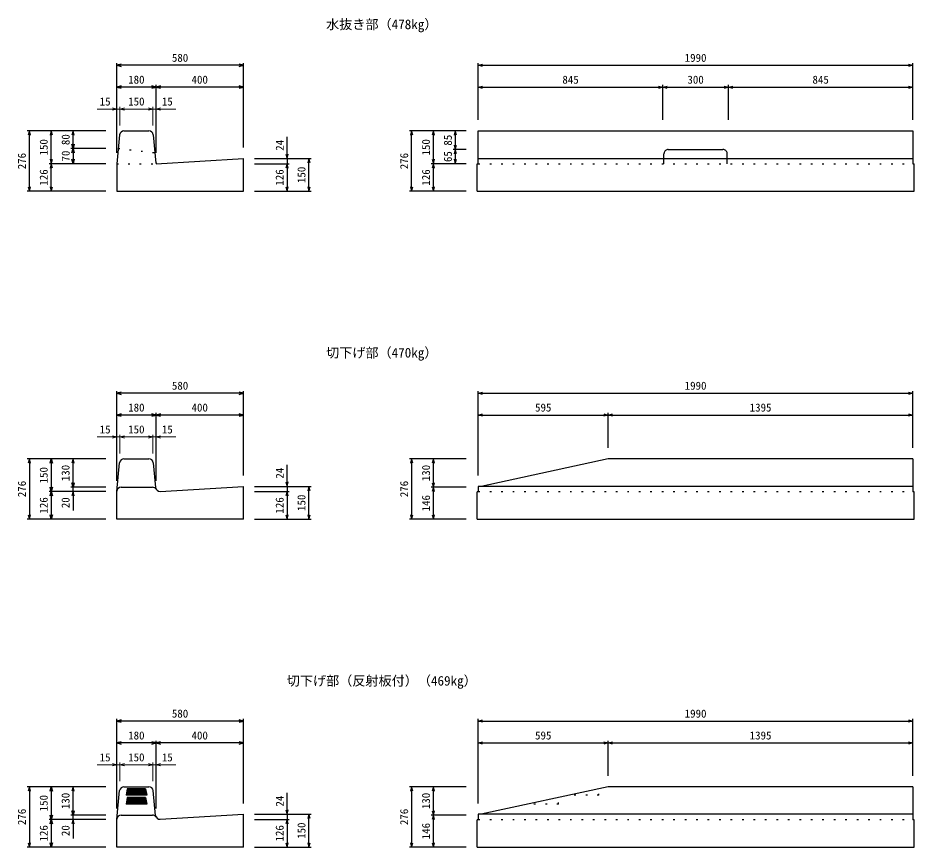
# Model space of a CAD drawing. Units: millimetres, scale not verified. Extents: x -12600 to 12600, y -8910 to 8910.
# Drawn here: x 780 to 4882, y -4151 to -358 of the extents above; entities that cross this region are included whole.
import ezdxf
from ezdxf.enums import TextEntityAlignment as Align

# ---------------------------------------------------------------- set-up
doc = ezdxf.new("R2010")
doc.units = ezdxf.units.MM
doc.header["$LTSCALE"] = 30
doc.linetypes.add('DOTTED', pattern=[1.75, 0.25, -1.5])
for name, color, linetype, lineweight in [('0-0_DIM', 7, 'Continuous', 25), ('0-2_HATCH', 6, 'Continuous', 25), ('0-5_OUTLINE', 3, 'Continuous', 25), ('0-6_OUTLINE2', 4, 'DOTTED', 25), ('0-7_TXT', 7, 'Continuous', 25)]:
    doc.layers.add(name, color=color, linetype=linetype, lineweight=lineweight)
doc.styles.add('ＭＳ ゴシック', font='')
doc.styles.get('ＭＳ ゴシック').set_extended_font_data('MS Gothic')

msp = doc.modelspace()

# ---------------------------------------------------------------- linework, layer by layer
at = {"layer": '0-0_DIM'}
for p, q in [((1231.89, -975.22), (1231.89, -565.03)), ((1811.89, -951.23), (1811.89, -565.03)), ((2886.89, -825.22), (2886.89, -565.22)), ((4876.89, -825.22), (4876.89, -565.22)), ((1811.89, -575.03), (1231.89, -575.03)), ((2886.89, -575.22), (4876.89, -575.22)), ((1411.89, -675.03), (1231.89, -675.03)), ((1411.89, -975.22), (1411.89, -665.03)), ((1811.89, -675.03), (1411.89, -675.03)), ((2886.89, -675.22), (3731.89, -675.22)), ((3731.89, -825.22), (3731.89, -665.22)), ((3731.89, -675.22), (4031.89, -675.22)), ((4031.89, -825.22), (4031.89, -665.22)), ((4031.89, -675.22), (4876.89, -675.22)), ((1181.89, -875.22), (821.89, -875.22)), ((831.89, -1151.22), (831.89, -875.22)), ((931.89, -1025.22), (931.89, -875.22)), ((1032.27, -955.22), (1032.27, -875.22)), ((2831.89, -875.22), (2571.89, -875.22)), ((2581.89, -1151.22), (2581.89, -875.22)), ((2681.89, -1025.22), (2681.89, -875.22)), ((2781.89, -875.22), (2781.89, -960.22)), ((2011.89, -1001.23), (2011.89, -902.94)), ((1181.89, -955.22), (1022.27, -955.22)), ((1032.27, -955.22), (1032.27, -1025.22)), ((2831.89, -960.22), (2771.89, -960.22)), ((2781.89, -960.22), (2781.89, -1025.22)), ((1181.89, -1025.22), (921.89, -1025.22)), ((931.89, -1151.22), (931.89, -1025.22)), ((1861.89, -1001.23), (2121.89, -1001.23)), ((1861.89, -1025.22), (2021.89, -1025.22)), ((2011.89, -1001.23), (2011.89, -1025.22)), ((2011.89, -1025.22), (2011.89, -1151.22)), ((2111.89, -1151.22), (2111.89, -1001.23)), ((2831.89, -1025.22), (2671.89, -1025.22)), ((2681.89, -1151.22), (2681.89, -1025.22)), ((1181.89, -1151.22), (821.89, -1151.22)), ((1861.89, -1151.22), (2121.89, -1151.22)), ((2831.89, -1151.22), (2571.89, -1151.22)), ((1231.89, -2475.22), (1231.89, -2065.03)), ((1811.89, -2075.03), (1231.89, -2075.03)), ((1811.89, -2451.23), (1811.89, -2065.03)), ((2886.89, -2451.22), (2886.89, -2065.03)), ((2886.89, -2075.03), (4876.89, -2075.03)), ((4876.89, -2325.22), (4876.89, -2065.03)), ((1411.89, -2475.22), (1411.89, -2165.03)), ((3481.89, -2325.22), (3481.89, -2165.03)), ((1411.89, -2175.03), (1231.89, -2175.03)), ((1811.89, -2175.03), (1411.89, -2175.03)), ((2886.89, -2175.03), (3481.89, -2175.03)), ((3481.89, -2175.03), (4876.89, -2175.03)), ((1181.89, -2375.22), (821.89, -2375.22)), ((831.89, -2375.22), (831.89, -2651.22)), ((931.89, -2375.22), (931.89, -2525.22)), ((2831.89, -2375.22), (2571.89, -2375.22)), ((2581.89, -2375.22), (2581.89, -2651.22)), ((2681.89, -2505.22), (2681.89, -2375.22)), ((2011.89, -2501.23), (2011.89, -2402.94)), ((1861.89, -2501.23), (2121.89, -2501.23)), ((2011.89, -2501.23), (2011.89, -2525.22)), ((2111.89, -2651.22), (2111.89, -2501.23)), ((1181.89, -2525.22), (921.89, -2525.22)), ((931.89, -2525.22), (931.89, -2651.22)), ((1181.89, -2505.22), (1021.89, -2505.22)), ((1031.89, -2525.22), (1031.89, -2611.43)), ((1861.89, -2525.22), (2021.89, -2525.22)), ((2011.89, -2525.22), (2011.89, -2651.22)), ((2831.89, -2505.22), (2671.89, -2505.22)), ((2681.89, -2651.22), (2681.89, -2505.22)), ((1181.89, -2651.22), (821.89, -2651.22)), ((1861.89, -2651.22), (2121.89, -2651.22)), ((2831.89, -2651.22), (2571.89, -2651.22)), ((1231.89, -3975.22), (1231.89, -3565.03)), ((1811.89, -3951.23), (1811.89, -3565.03)), ((2886.89, -3951.22), (2886.89, -3565.03)), ((4876.89, -3825.22), (4876.89, -3565.03)), ((1811.89, -3575.03), (1231.89, -3575.03)), ((2886.89, -3575.03), (4876.89, -3575.03)), ((1411.89, -3675.03), (1231.89, -3675.03)), ((1411.89, -3975.22), (1411.89, -3665.03)), ((1811.89, -3675.03), (1411.89, -3675.03)), ((2886.89, -3675.03), (3481.89, -3675.03)), ((3481.89, -3825.22), (3481.89, -3665.03)), ((3481.89, -3675.03), (4876.89, -3675.03)), ((1181.89, -3875.22), (821.89, -3875.22)), ((831.89, -3875.22), (831.89, -4151.22)), ((931.89, -3875.22), (931.89, -4025.22)), ((1031.89, -4005.22), (1031.89, -3875.22)), ((2831.89, -3875.22), (2571.89, -3875.22)), ((2581.89, -3875.22), (2581.89, -4151.22)), ((2681.89, -4005.22), (2681.89, -3875.22)), ((2011.89, -4001.23), (2011.89, -3902.94)), ((1181.89, -4005.22), (1021.89, -4005.22)), ((1031.89, -4025.22), (1031.89, -4005.22)), ((1861.89, -4001.23), (2121.89, -4001.23)), ((2011.89, -4001.23), (2011.89, -4025.22)), ((2111.89, -4151.22), (2111.89, -4001.23)), ((2831.89, -4005.22), (2671.89, -4005.22)), ((2681.89, -4151.22), (2681.89, -4005.22)), ((1181.89, -4025.22), (921.89, -4025.22)), ((931.89, -4025.22), (931.89, -4151.22)), ((1031.89, -4025.22), (1031.89, -4111.43)), ((1861.89, -4025.22), (2021.89, -4025.22)), ((2011.89, -4025.22), (2011.89, -4151.22)), ((1181.89, -4151.22), (821.89, -4151.22)), ((1861.89, -4151.22), (2121.89, -4151.22)), ((2831.89, -4151.22), (2571.89, -4151.22))]:
    msp.add_line(p, q, dxfattribs=at)
at = {"layer": '0-0_DIM', "lineweight": 13}
for p, q in [((1231.89, -775.03), (1141.89, -775.03)), ((1246.89, -775.03), (1231.89, -775.03)), ((1246.89, -850.22), (1246.89, -765.03)), ((1246.89, -775.03), (1396.89, -775.03)), ((1396.89, -850.22), (1396.89, -765.03)), ((1411.89, -775.03), (1396.89, -775.03)), ((1411.89, -775.03), (1501.89, -775.03)), ((1231.89, -2275.03), (1141.89, -2275.03)), ((1246.89, -2275.03), (1231.89, -2275.03)), ((1246.89, -2350.22), (1246.89, -2265.03)), ((1246.89, -2275.03), (1396.89, -2275.03)), ((1396.89, -2350.22), (1396.89, -2265.03)), ((1411.89, -2275.03), (1396.89, -2275.03)), ((1411.89, -2275.03), (1501.89, -2275.03)), ((1246.89, -3850.22), (1246.89, -3765.03)), ((1396.89, -3850.22), (1396.89, -3765.03)), ((1231.89, -3775.03), (1141.89, -3775.03)), ((1246.89, -3775.03), (1231.89, -3775.03)), ((1246.89, -3775.03), (1396.89, -3775.03)), ((1411.89, -3775.03), (1396.89, -3775.03)), ((1411.89, -3775.03), (1501.89, -3775.03))]:
    msp.add_line(p, q, dxfattribs=at)
at = {"layer": '0-0_DIM'}
for points in [[(1251.89, -569.67), (1231.89, -575.03), (1251.89, -580.39)], [(1791.89, -580.39), (1811.89, -575.03), (1791.89, -569.67)], [(2906.89, -580.58), (2886.89, -575.22), (2906.89, -569.87)], [(4856.89, -569.87), (4876.89, -575.22), (4856.89, -580.58)], [(1251.89, -669.67), (1231.89, -675.03), (1251.89, -680.39)], [(1391.89, -680.39), (1411.89, -675.03), (1391.89, -669.67)], [(1431.89, -669.67), (1411.89, -675.03), (1431.89, -680.39)], [(1791.89, -680.39), (1811.89, -675.03), (1791.89, -669.67)], [(2906.89, -680.58), (2886.89, -675.22), (2906.89, -669.87)], [(3711.89, -669.87), (3731.89, -675.22), (3711.89, -680.58)], [(3751.89, -680.58), (3731.89, -675.22), (3751.89, -669.87)], [(4011.89, -669.87), (4031.89, -675.22), (4011.89, -680.58)], [(4051.89, -680.58), (4031.89, -675.22), (4051.89, -669.87)], [(4856.89, -669.87), (4876.89, -675.22), (4856.89, -680.58)], [(837.25, -895.22), (831.89, -875.22), (826.53, -895.22)], [(937.25, -895.22), (931.89, -875.22), (926.53, -895.22)], [(1037.63, -895.22), (1032.27, -875.22), (1026.91, -895.22)], [(2587.25, -895.22), (2581.89, -875.22), (2576.53, -895.22)], [(2687.25, -895.22), (2681.89, -875.22), (2676.53, -895.22)], [(2787.25, -895.22), (2781.89, -875.22), (2776.53, -895.22)], [(1037.63, -935.22), (1032.27, -955.22), (1026.91, -935.22)], [(2776.53, -940.22), (2781.89, -960.22), (2787.25, -940.22)], [(1026.91, -975.22), (1032.27, -955.22), (1037.63, -975.22)], [(2006.53, -981.23), (2011.89, -1001.23), (2017.25, -981.23)], [(2787.25, -980.22), (2781.89, -960.22), (2776.53, -980.22)], [(926.53, -1005.22), (931.89, -1025.22), (937.25, -1005.22)], [(937.25, -1045.22), (931.89, -1025.22), (926.53, -1045.22)], [(1037.63, -1005.22), (1032.27, -1025.22), (1026.91, -1005.22)], [(2017.25, -1045.22), (2011.89, -1025.22), (2006.53, -1045.22)], [(2117.25, -1021.23), (2111.89, -1001.23), (2106.53, -1021.23)], [(2676.53, -1005.22), (2681.89, -1025.22), (2687.25, -1005.22)], [(2687.25, -1045.22), (2681.89, -1025.22), (2676.53, -1045.22)], [(2776.53, -1005.22), (2781.89, -1025.22), (2787.25, -1005.22)], [(826.53, -1131.22), (831.89, -1151.22), (837.25, -1131.22)], [(926.53, -1131.22), (931.89, -1151.22), (937.25, -1131.22)], [(2006.53, -1131.22), (2011.89, -1151.22), (2017.25, -1131.22)], [(2106.53, -1131.22), (2111.89, -1151.22), (2117.25, -1131.22)], [(2576.53, -1131.22), (2581.89, -1151.22), (2587.25, -1131.22)], [(2676.53, -1131.22), (2681.89, -1151.22), (2687.25, -1131.22)], [(1251.89, -2069.67), (1231.89, -2075.03), (1251.89, -2080.39)], [(1791.89, -2080.39), (1811.89, -2075.03), (1791.89, -2069.67)], [(2906.89, -2080.39), (2886.89, -2075.03), (2906.89, -2069.67)], [(4856.89, -2069.67), (4876.89, -2075.03), (4856.89, -2080.39)], [(1251.89, -2169.67), (1231.89, -2175.03), (1251.89, -2180.39)], [(1391.89, -2180.39), (1411.89, -2175.03), (1391.89, -2169.67)], [(1431.89, -2169.67), (1411.89, -2175.03), (1431.89, -2180.39)], [(1791.89, -2180.39), (1811.89, -2175.03), (1791.89, -2169.67)], [(2906.89, -2180.39), (2886.89, -2175.03), (2906.89, -2169.67)], [(3461.89, -2169.67), (3481.89, -2175.03), (3461.89, -2180.39)], [(3501.89, -2180.39), (3481.89, -2175.03), (3501.89, -2169.67)], [(4856.89, -2169.67), (4876.89, -2175.03), (4856.89, -2180.39)], [(837.25, -2395.22), (831.89, -2375.22), (826.53, -2395.22)], [(926.53, -2395.22), (931.89, -2375.22), (937.25, -2395.22)], [(1037.25, -2395.22), (1031.89, -2375.22), (1026.53, -2395.22)], [(1031.89, -2525.22), (1031.89, -2505.22), (1031.89, -2375.22)], [(2587.25, -2395.22), (2581.89, -2375.22), (2576.53, -2395.22)], [(2687.25, -2395.22), (2681.89, -2375.22), (2676.53, -2395.22)], [(1037.25, -2485.22), (1031.89, -2505.22), (1026.53, -2485.22)], [(2006.53, -2481.23), (2011.89, -2501.23), (2017.25, -2481.23)], [(2117.25, -2521.23), (2111.89, -2501.23), (2106.53, -2521.23)], [(2676.53, -2485.22), (2681.89, -2505.22), (2687.25, -2485.22)], [(937.25, -2505.22), (931.89, -2525.22), (926.53, -2505.22)], [(926.53, -2545.22), (931.89, -2525.22), (937.25, -2545.22)], [(1037.25, -2545.22), (1031.89, -2525.22), (1026.53, -2545.22)], [(2017.25, -2545.22), (2011.89, -2525.22), (2006.53, -2545.22)], [(2687.25, -2525.22), (2681.89, -2505.22), (2676.53, -2525.22)], [(826.53, -2631.22), (831.89, -2651.22), (837.25, -2631.22)], [(937.25, -2631.22), (931.89, -2651.22), (926.53, -2631.22)], [(2006.53, -2631.22), (2011.89, -2651.22), (2017.25, -2631.22)], [(2106.53, -2631.22), (2111.89, -2651.22), (2117.25, -2631.22)], [(2576.53, -2631.22), (2581.89, -2651.22), (2587.25, -2631.22)], [(2676.53, -2631.22), (2681.89, -2651.22), (2687.25, -2631.22)], [(1251.89, -3569.67), (1231.89, -3575.03), (1251.89, -3580.39)], [(1791.89, -3580.39), (1811.89, -3575.03), (1791.89, -3569.67)], [(2906.89, -3580.39), (2886.89, -3575.03), (2906.89, -3569.67)], [(4856.89, -3569.67), (4876.89, -3575.03), (4856.89, -3580.39)], [(1251.89, -3669.67), (1231.89, -3675.03), (1251.89, -3680.39)], [(1391.89, -3680.39), (1411.89, -3675.03), (1391.89, -3669.67)], [(1431.89, -3669.67), (1411.89, -3675.03), (1431.89, -3680.39)], [(1791.89, -3680.39), (1811.89, -3675.03), (1791.89, -3669.67)], [(2906.89, -3680.39), (2886.89, -3675.03), (2906.89, -3669.67)], [(3461.89, -3669.67), (3481.89, -3675.03), (3461.89, -3680.39)], [(3501.89, -3680.39), (3481.89, -3675.03), (3501.89, -3669.67)], [(4856.89, -3669.67), (4876.89, -3675.03), (4856.89, -3680.39)], [(837.25, -3895.22), (831.89, -3875.22), (826.53, -3895.22)], [(926.53, -3895.22), (931.89, -3875.22), (937.25, -3895.22)], [(1037.25, -3895.22), (1031.89, -3875.22), (1026.53, -3895.22)], [(2587.25, -3895.22), (2581.89, -3875.22), (2576.53, -3895.22)], [(2687.25, -3895.22), (2681.89, -3875.22), (2676.53, -3895.22)], [(937.25, -4005.22), (931.89, -4025.22), (926.53, -4005.22)], [(1037.25, -3985.22), (1031.89, -4005.22), (1026.53, -3985.22)], [(2006.53, -3981.23), (2011.89, -4001.23), (2017.25, -3981.23)], [(2117.25, -4021.23), (2111.89, -4001.23), (2106.53, -4021.23)], [(2676.53, -3985.22), (2681.89, -4005.22), (2687.25, -3985.22)], [(2687.25, -4025.22), (2681.89, -4005.22), (2676.53, -4025.22)], [(926.53, -4045.22), (931.89, -4025.22), (937.25, -4045.22)], [(1037.25, -4045.22), (1031.89, -4025.22), (1026.53, -4045.22)], [(2017.25, -4045.22), (2011.89, -4025.22), (2006.53, -4045.22)], [(826.53, -4131.22), (831.89, -4151.22), (837.25, -4131.22)], [(937.25, -4131.22), (931.89, -4151.22), (926.53, -4131.22)], [(2006.53, -4131.22), (2011.89, -4151.22), (2017.25, -4131.22)], [(2106.53, -4131.22), (2111.89, -4151.22), (2117.25, -4131.22)], [(2576.53, -4131.22), (2581.89, -4151.22), (2587.25, -4131.22)], [(2676.53, -4131.22), (2681.89, -4151.22), (2687.25, -4131.22)]]:
    msp.add_lwpolyline(points, dxfattribs=at)
at = {"layer": '0-0_DIM', "lineweight": 13}
for points in [[(1211.89, -780.39), (1231.89, -775.03), (1211.89, -769.67)], [(1266.89, -769.67), (1246.89, -775.03), (1266.89, -780.39)], [(1376.89, -780.39), (1396.89, -775.03), (1376.89, -769.67)], [(1431.89, -769.67), (1411.89, -775.03), (1431.89, -780.39)], [(1211.89, -2280.39), (1231.89, -2275.03), (1211.89, -2269.67)], [(1266.89, -2269.67), (1246.89, -2275.03), (1266.89, -2280.39)], [(1376.89, -2280.39), (1396.89, -2275.03), (1376.89, -2269.67)], [(1431.89, -2269.67), (1411.89, -2275.03), (1431.89, -2280.39)], [(1211.89, -3780.39), (1231.89, -3775.03), (1211.89, -3769.67)], [(1266.89, -3769.67), (1246.89, -3775.03), (1266.89, -3780.39)], [(1376.89, -3780.39), (1396.89, -3775.03), (1376.89, -3769.67)], [(1431.89, -3769.67), (1411.89, -3775.03), (1431.89, -3780.39)]]:
    msp.add_lwpolyline(points, dxfattribs=at)
at = {"layer": '0-2_HATCH'}
for p, q in [((1279.39, -3884.56), (1274.39, -3914.56)), ((1366.06, -3894.56), (1277.73, -3894.56)), ((1365.22, -3889.56), (1278.56, -3889.56)), ((1279.39, -3884.56), (1279.39, -3914.56)), ((1364.39, -3884.56), (1279.39, -3884.56)), ((1284.39, -3884.56), (1284.39, -3914.56)), ((1289.39, -3884.56), (1289.39, -3914.56)), ((1294.39, -3884.56), (1294.39, -3914.56)), ((1299.39, -3884.56), (1299.39, -3914.56)), ((1304.39, -3884.56), (1304.39, -3914.56)), ((1309.39, -3884.56), (1309.39, -3914.56)), ((1314.39, -3884.56), (1314.39, -3914.56)), ((1319.39, -3884.56), (1319.39, -3914.56)), ((1324.39, -3884.56), (1324.39, -3914.56)), ((1329.39, -3884.56), (1329.39, -3914.56)), ((1334.39, -3884.56), (1334.39, -3914.56)), ((1339.39, -3884.56), (1339.39, -3914.56)), ((1344.39, -3884.56), (1344.39, -3914.56)), ((1349.39, -3884.56), (1349.39, -3914.56)), ((1354.39, -3884.56), (1354.39, -3914.56)), ((1359.39, -3884.56), (1359.39, -3914.56)), ((1364.39, -3884.56), (1364.39, -3914.56)), ((1364.39, -3884.56), (1369.39, -3914.56)), ((1369.39, -3914.56), (1274.39, -3914.56)), ((1279.39, -3924.56), (1274.39, -3954.56)), ((1368.56, -3909.56), (1275.22, -3909.56)), ((1367.73, -3904.56), (1276.06, -3904.56)), ((1366.89, -3899.56), (1276.89, -3899.56)), ((1366.06, -3934.56), (1277.73, -3934.56)), ((1365.22, -3929.56), (1278.56, -3929.56)), ((1279.39, -3924.56), (1279.39, -3954.56)), ((1364.39, -3924.56), (1279.39, -3924.56)), ((1284.39, -3924.56), (1284.39, -3954.56)), ((1289.39, -3924.56), (1289.39, -3954.56)), ((1294.39, -3924.56), (1294.39, -3954.56)), ((1299.39, -3924.56), (1299.39, -3954.56)), ((1304.39, -3924.56), (1304.39, -3954.56)), ((1309.39, -3924.56), (1309.39, -3954.56)), ((1314.39, -3924.56), (1314.39, -3954.56)), ((1319.39, -3924.56), (1319.39, -3954.56)), ((1324.39, -3924.56), (1324.39, -3954.56)), ((1329.39, -3924.56), (1329.39, -3954.56)), ((1334.39, -3924.56), (1334.39, -3954.56)), ((1339.39, -3924.56), (1339.39, -3954.56)), ((1344.39, -3924.56), (1344.39, -3954.56)), ((1349.39, -3924.56), (1349.39, -3954.56)), ((1354.39, -3924.56), (1354.39, -3954.56)), ((1359.39, -3924.56), (1359.39, -3954.56)), ((1364.39, -3924.56), (1369.39, -3954.56)), ((1364.39, -3924.56), (1364.39, -3954.56)), ((1369.39, -3954.56), (1274.39, -3954.56)), ((1368.56, -3949.56), (1275.22, -3949.56)), ((1367.73, -3944.56), (1276.06, -3944.56)), ((1366.89, -3939.56), (1276.89, -3939.56))]:
    msp.add_line(p, q, dxfattribs=at)
at = {"layer": '0-5_OUTLINE'}
for p, q in [((1245.09, -893.23), (1231.89, -1025.22)), ((1264.99, -875.22), (1378.79, -875.22)), ((1398.69, -893.23), (1411.61, -1022.36)), ((2886.89, -875.22), (4876.89, -875.22)), ((2886.89, -1026.27), (2886.89, -875.22)), ((4876.89, -875.22), (4876.89, -1026.27)), ((3736.89, -1025.22), (3736.89, -980.22)), ((3756.89, -960.22), (4006.89, -960.22)), ((4026.89, -1025.22), (4026.89, -980.22)), ((1231.89, -1025.22), (1231.89, -1151.22)), ((1411.89, -1025.22), (1811.89, -1001.23)), ((1811.89, -1151.22), (1811.89, -1001.23)), ((2886.89, -1001.52), (4876.89, -1001.52)), ((4876.89, -1026.27), (4881.89, -1026.27)), ((4881.89, -1151.22), (4881.89, -1026.27)), ((1231.89, -1151.22), (1811.89, -1151.22)), ((2881.89, -1151.22), (4881.89, -1151.22)), ((1264.99, -2375.22), (1378.79, -2375.22)), ((3481.89, -2375.22), (2900.35, -2501.22)), ((4876.89, -2375.22), (3481.89, -2375.22)), ((4876.89, -2375.22), (4876.89, -2526.22)), ((1231.89, -2525.22), (1245.09, -2393.23)), ((1398.69, -2393.23), (1409.98, -2506.1)), ((1431.08, -2524.07), (1811.89, -2501.22)), ((1811.89, -2651.22), (1811.89, -2501.22)), ((2886.89, -2501.22), (2886.89, -2526.22)), ((4876.89, -2501.22), (2886.89, -2501.22)), ((1251.99, -2505.22), (1395.91, -2505.22)), ((2886.89, -2526.22), (2881.89, -2526.22)), ((2881.89, -2651.22), (2881.89, -2526.22)), ((4881.89, -2526.22), (4876.89, -2526.22)), ((4881.89, -2651.22), (4881.89, -2526.22)), ((2881.89, -2651.22), (4881.89, -2651.22)), ((1264.99, -3875.22), (1378.79, -3875.22)), ((1409.98, -4006.1), (1398.69, -3893.23)), ((3481.89, -3875.22), (2900.35, -4001.22)), ((4876.89, -3875.22), (3481.89, -3875.22)), ((4876.89, -3875.22), (4876.89, -4026.22)), ((1251.99, -4005.22), (1395.91, -4005.22)), ((1431.08, -4024.07), (1811.89, -4001.22)), ((1811.89, -4151.22), (1811.89, -4001.22)), ((2886.89, -4026.22), (2881.89, -4026.22)), ((2881.89, -4151.22), (2881.89, -4026.22)), ((4881.89, -4026.22), (4876.89, -4026.22)), ((4881.89, -4151.22), (4881.89, -4026.22)), ((1811.89, -4151.22), (1231.89, -4151.22)), ((2881.89, -4151.22), (4881.89, -4151.22))]:
    msp.add_line(p, q, dxfattribs=at)
for points in [[(3756.89, -960.22), (3753.42, -960.53), (3750.05, -961.43), (3746.89, -962.9), (3744.04, -964.9), (3741.57, -967.37), (3739.57, -970.22), (3738.1, -973.38), (3737.2, -976.75), (3736.89, -980.22)], [(4026.89, -980.22), (4026.59, -976.75), (4025.69, -973.38), (4024.21, -970.22), (4022.21, -967.37), (4019.75, -964.9), (4016.89, -962.9), (4013.73, -961.43), (4010.37, -960.53), (4006.89, -960.22)], [(1414.77, -1025.05), (1414.25, -1025.04), (1413.74, -1024.93), (1413.25, -1024.74), (1412.8, -1024.47), (1412.41, -1024.12), (1412.09, -1023.71), (1411.84, -1023.25), (1411.67, -1022.76), (1411.61, -1022.36)], [(2881.89, -1151.22), (2881.89, -1026.27), (2886.89, -1026.27)], [(1811.89, -2651.22), (1231.89, -2651.22), (1231.89, -2525.22)], [(1231.89, -4151.22), (1231.89, -4025.22), (1245.09, -3893.23)], [(4876.89, -4001.22), (2886.89, -4001.22), (2886.89, -4026.22)]]:
    msp.add_lwpolyline(points, dxfattribs=at)
for centre, start, end in [((1264.99, -895.22), 90, 174.28941), ((1378.79, -895.22), 5.71061, 90), ((1264.99, -2395.22), 90, 174.28941), ((1378.79, -2395.22), 5.71059, 90), ((1251.99, -2525.22), 90, 174.28941), ((1395.91, -2525.22), 31.86243, 90), ((1429.88, -2504.11), 185.71059, 273.43363), ((1264.99, -3895.22), 90, 174.2894), ((1378.79, -3895.22), 5.71059, 90), ((1251.99, -4025.22), 90, 174.28941), ((1395.91, -4025.22), 31.86244, 90), ((1429.88, -4004.11), 185.71054, 273.43359)]:
    msp.add_arc(centre, 20, start, end, dxfattribs=at)
at = {"layer": '0-6_OUTLINE2'}
for p, q in [((1238.89, -955.22), (1406.89, -975.22)), ((1231.89, -1025.22), (1411.89, -1025.22)), ((2886.89, -1025.22), (4876.89, -1025.22)), ((2886.89, -2525.22), (4876.89, -2525.22)), ((3438.82, -3914.56), (3438.82, -3884.56)), ((3254.2, -3954.56), (3254.2, -3924.56)), ((3438.82, -3914.56), (3300.35, -3914.56)), ((3254.2, -3954.56), (3115.74, -3954.56)), ((2886.89, -4025.22), (4876.89, -4025.22))]:
    msp.add_line(p, q, dxfattribs=at)

# ---------------------------------------------------------------- texts
at = {"layer": '0-0_DIM', "style": 'ＭＳ ゴシック'}
for s, p in [('580', (1484.39, -570.03)), ('1990', (3831.89, -570.22)), ('180', (1284.39, -670.03)), ('400', (1574.39, -670.03)), ('845', (3271.89, -670.22)), ('300', (3844.39, -670.22)), ('845', (4416.89, -670.22)), ('15', (1153.92, -770.16)), ('150', (1284.39, -770.03)), ('15', (1438.43, -770.16)), ('580', (1484.39, -2070.03)), ('1990', (3831.89, -2070.03)), ('180', (1284.39, -2170.03)), ('400', (1574.39, -2170.03)), ('595', (3146.89, -2170.03)), ('1395', (4129.39, -2170.03)), ('15', (1153.92, -2270.16)), ('150', (1284.39, -2270.03)), ('15', (1438.43, -2270.16)), ('580', (1484.39, -3570.03)), ('1990', (3831.89, -3570.03)), ('180', (1284.39, -3670.03)), ('400', (1574.39, -3670.03)), ('595', (3146.89, -3670.03)), ('1395', (4129.39, -3670.03)), ('15', (1153.92, -3770.16)), ('150', (1284.39, -3770.03)), ('15', (1438.43, -3770.16))]:
    msp.add_text(s, height=36.66, dxfattribs=at).set_placement(p, align=Align.BOTTOM_LEFT)
for s, p in [('80', (1027.27, -940.22)), ('85', (2776.89, -942.72)), ('150', (926.89, -987.72)), ('24', (2007.42, -965.93)), ('150', (2676.89, -987.72)), ('276', (826.89, -1050.72)), ('70', (1027.27, -1015.22)), ('276', (2576.89, -1050.72)), ('65', (2776.89, -1017.72)), ('126', (926.89, -1125.72)), ('126', (2006.89, -1125.72)), ('150', (2106.89, -1113.72)), ('126', (2676.89, -1125.72)), ('150', (926.89, -2487.72)), ('130', (1026.89, -2477.72)), ('24', (2007.42, -2465.93)), ('130', (2676.89, -2477.72)), ('276', (826.89, -2550.72)), ('276', (2576.89, -2550.72)), ('150', (2106.89, -2613.72)), ('126', (926.89, -2625.72)), ('20', (1026.89, -2601.11)), ('126', (2006.89, -2625.72)), ('146', (2676.89, -2615.72)), ('150', (926.89, -3987.72)), ('130', (1026.89, -3977.72)), ('24', (2007.42, -3965.93)), ('130', (2676.89, -3977.72)), ('276', (826.89, -4050.72)), ('276', (2576.89, -4050.72)), ('126', (926.89, -4125.72)), ('20', (1026.89, -4101.11)), ('126', (2006.89, -4125.72)), ('150', (2106.89, -4113.72)), ('146', (2676.89, -4115.72))]:
    msp.add_text(s, height=36.66, rotation=90, dxfattribs=at).set_placement(p, align=Align.BOTTOM_LEFT)
at = {"layer": '0-7_TXT', "style": 'ＭＳ ゴシック'}
for s, p in [('水抜き部（478kg）', (2190.39, -423.02)), ('切下げ部（470kg）', (2190.39, -1925)), ('切下げ部（反射板付）（469kg）', (2010.39, -3425.76))]:
    msp.add_text(s, height=43.99, dxfattribs=at).set_placement(p, align=Align.BOTTOM_LEFT)

doc.saveas('drawing.dxf')
